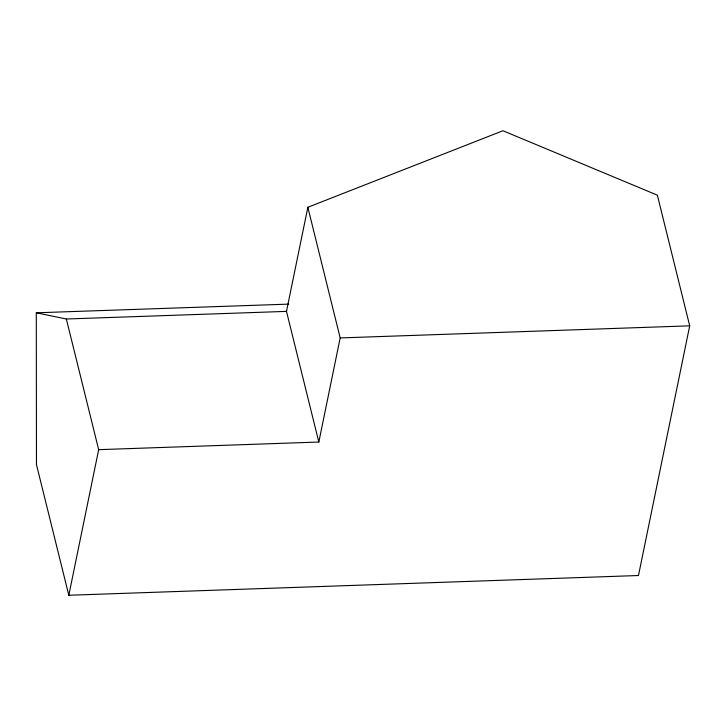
<?xml version="1.0" encoding="UTF-8"?>
<svg xmlns="http://www.w3.org/2000/svg" width="726" height="726" viewBox="0 0 726 726"><rect width="100%" height="100%" fill="white"/><g stroke="black" fill="none" stroke-linecap="round" stroke-linejoin="round"><path stroke-width="1.09" d="M68.807 595.256L98.672 449.657L66.338 319.004L36.3 312.797L36.472 464.604L68.807 595.256L638.472 575.518L689.7 325.829L657.366 195.176L502.946 130.744L307.851 207.282L286.489 311.381L318.823 442.034L98.672 449.657M318.823 442.034L340.176 337.935L307.851 207.282M66.338 319.004L286.489 311.381M340.176 337.935L689.7 325.829M36.3 312.797L288.694 304.121"/></g></svg>
